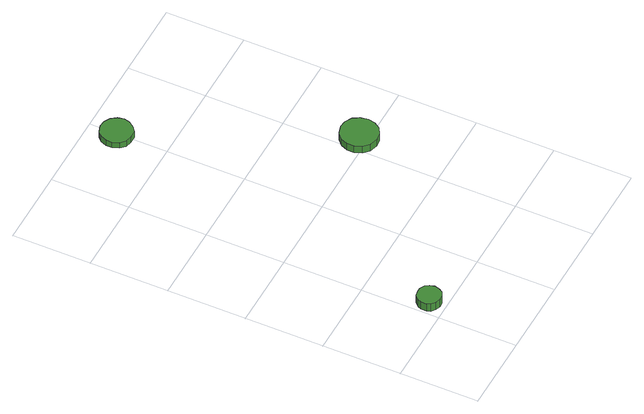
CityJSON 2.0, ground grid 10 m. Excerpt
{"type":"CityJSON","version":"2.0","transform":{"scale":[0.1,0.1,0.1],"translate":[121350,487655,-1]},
"CityObjects":{
"tree1":{"type":"SolitaryVegetationObject","attributes":{"function":"something"},"geometry":[{"type":"MultiSurface","lod":"1","boundaries":[[[0,1,2,3,4,5,6,7,8,9,10,11,12,13,14]],[[15,16,17,18,19,20,21,22,23,24,25,26,27,28,29]],[[0,29,28,1]],[[1,28,27,2]],[[2,27,26,3]],[[3,26,25,4]],[[4,25,24,5]],[[5,24,23,6]],[[6,23,22,7]],[[7,22,21,8]],[[8,21,20,9]],[[9,20,19,10]],[[10,19,18,11]],[[11,18,17,12]],[[12,17,16,13]],[[13,16,15,14]],[[14,15,29,0]]]}]},
"tree2":{"type":"SolitaryVegetationObject","attributes":{"function":"something"},"geometry":[{"type":"MultiSurface","lod":"1","boundaries":[[[30,31,32,33,34,35,36,37,38,39,40,41,42,43,44]],[[45,46,47,48,49,50,51,52,53,54,55,56,57,58,59]],[[30,59,58,31]],[[31,58,57,32]],[[32,57,56,33]],[[33,56,55,34]],[[34,55,54,35]],[[35,54,53,36]],[[36,53,52,37]],[[37,52,51,38]],[[38,51,50,39]],[[39,50,49,40]],[[40,49,48,41]],[[41,48,47,42]],[[42,47,46,43]],[[43,46,45,44]],[[44,45,59,30]]]}]},
"tree3":{"type":"SolitaryVegetationObject","attributes":{"function":"something"},"geometry":[{"type":"MultiSurface","lod":"1","boundaries":[[[60,61,62,63,64,65,66,67,68,69,70,71,72,73,74]],[[75,76,77,78,79,80,81,82,83,84,85,86,87,88,89]],[[60,89,88,61]],[[61,88,87,62]],[[62,87,86,63]],[[63,86,85,64]],[[64,85,84,65]],[[65,84,83,66]],[[66,83,82,67]],[[67,82,81,68]],[[68,81,80,69]],[[69,80,79,70]],[[70,79,78,71]],[[71,78,77,72]],[[72,77,76,73]],[[73,76,75,74]],[[74,75,89,60]]]}]}
},
"vertices":[
[34,22,20],[32,28,20],[29,33,20],[23,36,20],[17,36,20],[11,35,20],[6,30,20],[4,25,20],[4,18,20],[6,13,20],[11,9,20],[17,7,20],[23,7,20],[29,10,20],[32,15,20],[32,15,8],[29,10,8],[23,7,8],[17,7,8],[11,9,8],[6,13,8],[4,18,8],[4,25,8],[6,30,8],[11,35,8],[17,36,8],[23,36,8],[29,33,8],[32,28,8],[34,22,8],
[117,464,18],[115,472,18],[110,479,18],[103,483,18],[94,484,18],[86,481,18],[80,476,18],[77,468,18],[77,460,18],[80,452,18],[86,446,18],[94,444,18],[103,444,18],[110,449,18],[115,456,18],[115,456,9],[110,449,9],[103,444,9],[94,444,9],[86,446,9],[80,452,9],[77,460,9],[77,468,9],[80,476,9],[86,481,9],[94,484,9],[103,483,9],[110,479,9],[115,472,9],[117,464,9],
[241,210,19],[239,220,19],[234,228,19],[225,233,19],[216,234,19],[206,231,19],[199,224,19],[195,215,19],[195,206,19],[199,197,19],[206,190,19],[216,187,19],[225,188,19],[234,193,19],[239,201,19],[239,201,8],[234,193,8],[225,188,8],[216,187,8],[206,190,8],[199,197,8],[195,206,8],[195,215,8],[199,224,8],[206,231,8],[216,234,8],[225,233,8],[234,228,8],[239,220,8],[241,210,8]
]}
